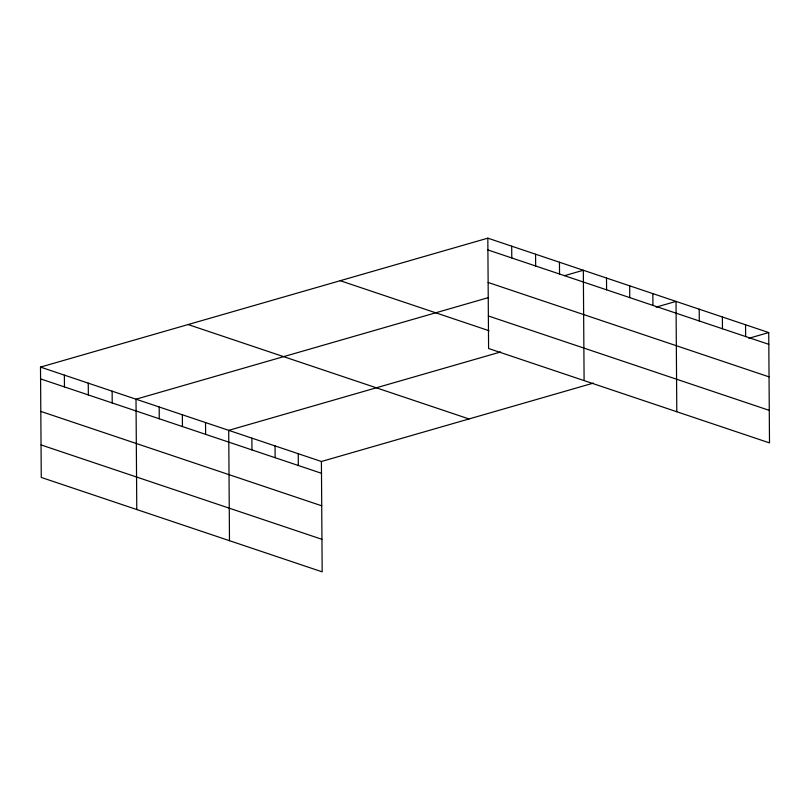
<?xml version="1.0" encoding="UTF-8"?>
<svg xmlns="http://www.w3.org/2000/svg" width="810" height="810" viewBox="0 0 810 810"><rect width="100%" height="100%" fill="white"/><g stroke="black" fill="none" stroke-linecap="round" stroke-linejoin="round"><path stroke-width="1.21" d="M40.5 367.102L321.408 461.498L322.177 571.84L41.269 477.444L40.5 367.102L487.822 238.16L768.731 332.556L769.5 442.898L488.592 348.502L487.822 238.16M488.43 297.604L136.009 399.198L136.779 509.541M564.58 275.653L583.332 270.257L584.101 380.589M500.651 351.955L228.714 430.353L229.483 540.695M656.11 307.142L676.026 301.401L676.796 411.743M321.408 461.498L593.355 383.11M748.815 338.296L768.731 332.556M487.903 249.946L768.812 344.341M488.126 282.467L769.034 376.863M488.369 315.971L769.277 410.376M340.21 280.705L489.017 330.713M188.112 324.547L469.02 418.952M40.581 378.888L321.489 473.283M40.814 411.409L321.722 505.804M41.047 444.923L321.955 539.318M745.554 324.769L745.635 336.555M722.378 316.983L722.459 328.759M699.202 309.187L699.283 320.973M652.85 293.615L652.941 305.4M629.684 285.829L629.765 297.614M606.508 278.043L606.589 289.828M559.457 262.227L559.538 274.013M535.572 254.208L535.653 265.984M511.697 246.179L511.778 257.965M298.232 453.711L298.313 465.497M275.056 445.925L275.137 457.711M251.88 438.139L251.971 449.925M205.537 422.567L205.619 434.342M182.361 414.771L182.442 426.556M159.185 406.984L159.266 418.77M112.134 391.179L112.215 402.955M88.249 383.15L88.341 394.936M64.375 375.131L64.456 386.907"/></g></svg>
